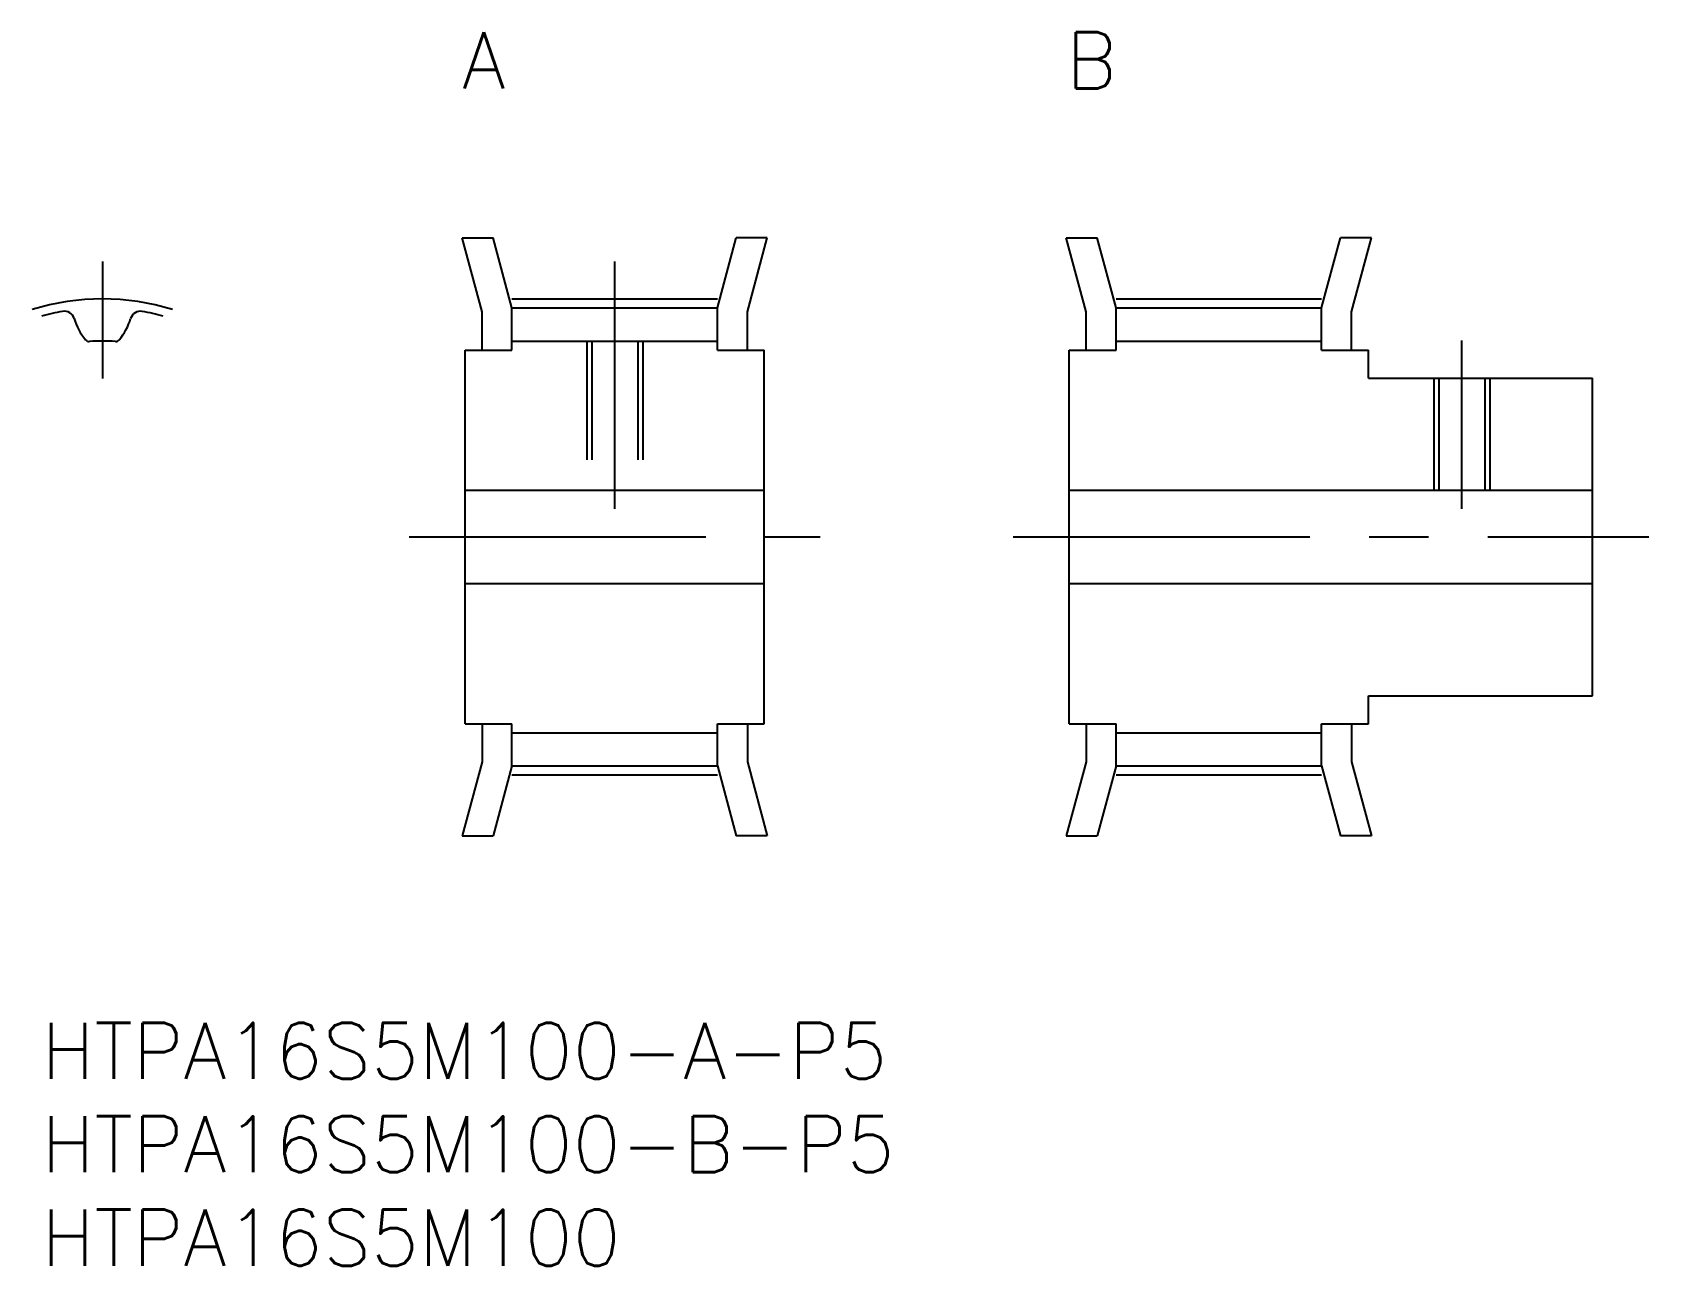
# Model space of a CAD drawing. Extents: x -0.5 to 86, y -13 to 53.
import ezdxf

# ---------------------------------------------------------------- set-up
doc = ezdxf.new("R2010")
doc.units = 0
doc.header["$LTSCALE"] = 0.5
doc.linetypes.add('CENTER', pattern=[50.8, 31.75, -6.35, 6.35, -6.35])
doc.linetypes.add('DASHED', pattern=[19.05, 12.7, -6.35])
for name, color, linetype in [('MSM_CENTER', 1, 'CENTER'), ('MSM_CONTINUOUS', 7, 'CONTINUOUS'), ('MSM_DASHED', 4, 'DASHED'), ('MSM_PART_NUMBER', 7, 'CONTINUOUS')]:
    doc.layers.add(name, color=color, linetype=linetype)
doc.styles.get("Standard").update_dxf_attribs({"font": 'txt.shx', "height": 3, "bigfont": 'bigfont.shx'})

# ---------------------------------------------------------------- blocks, each defined once
blk = doc.blocks.new('*U3')
at = {"layer": 'MSM_PART_NUMBER'}
blk.add_text('HTPA16S5M100-A-P5', height=3, dxfattribs=at).set_placement((0, -3))
blk = doc.blocks.new('*U4')
at = {"layer": 'MSM_PART_NUMBER'}
blk.add_text('HTPA16S5M100-B-P5', height=3, dxfattribs=at).set_placement((0, -8))
blk = doc.blocks.new('*U5')
at = {"layer": 'MSM_PART_NUMBER'}
blk.add_text('HTPA16S5M100', height=3, dxfattribs=at).set_placement((0, -13))
blk = doc.blocks.new('*U6')
at = {"layer": 'MSM_PART_NUMBER'}
blk.add_text('A', height=3, dxfattribs=at).set_placement((22.5, 50))
blk = doc.blocks.new('*U7')
at = {"layer": 'MSM_PART_NUMBER'}
blk.add_text('B', height=3, dxfattribs=at).set_placement((54.823, 50))

msp = doc.modelspace()

# ---------------------------------------------------------------- linework, layer by layer
at = {"layer": 'MSM_CENTER'}
for p, q in [((3.25, 40.73), (3.25, 34.48)), ((30.661, 27.5), (30.661, 40.73)), ((25.161, 38.73), (36.161, 38.73)), ((57.484, 38.73), (68.484, 38.73)), ((75.984, 27.5), (75.984, 36.5)), ((19.661, 26), (41.661, 26)), ((51.984, 26), (85.984, 26)), ((25.161, 13.27), (36.161, 13.27)), ((57.484, 13.27), (68.484, 13.27))]:
    msp.add_line(p, q, dxfattribs=at)
msp.add_arc((3.25, 26), 12.73, 72.86766, 107.13234, dxfattribs=at)
at = {"layer": 'MSM_CONTINUOUS'}
for p, q in [((22.5, 42), (24.156, 42)), ((23.561, 38.039), (22.5, 42)), ((25.161, 38.25), (24.156, 42)), ((36.161, 38.25), (37.166, 42)), ((38.823, 42), (37.166, 42)), ((37.761, 38.039), (38.823, 42)), ((55.884, 38.039), (54.823, 42)), ((54.823, 42), (56.479, 42)), ((57.484, 38.25), (56.479, 42)), ((68.484, 38.25), (69.489, 42)), ((71.145, 42), (69.489, 42)), ((70.084, 38.039), (71.145, 42)), ((25.161, 36), (25.161, 38.25)), ((25.161, 38.25), (36.161, 38.25)), ((36.161, 36), (36.161, 38.25)), ((57.484, 36), (57.484, 38.25)), ((57.484, 38.25), (68.484, 38.25)), ((68.484, 36), (68.484, 38.25)), ((23.561, 36), (23.561, 38.039)), ((37.761, 36), (37.761, 38.039)), ((55.884, 36), (55.884, 38.039)), ((70.084, 36), (70.084, 38.039)), ((25.161, 36.48), (36.161, 36.48)), ((57.484, 36.48), (68.484, 36.48)), ((22.661, 16), (22.661, 36)), ((22.661, 36), (25.161, 36)), ((36.161, 36), (38.661, 36)), ((38.661, 16), (38.661, 36)), ((54.984, 36), (57.484, 36)), ((54.984, 16), (54.984, 36)), ((68.484, 36), (70.984, 36)), ((70.984, 34.5), (70.984, 36)), ((70.984, 34.5), (82.984, 34.5)), ((82.984, 17.5), (82.984, 34.5)), ((22.661, 28.5), (38.661, 28.5)), ((54.984, 28.5), (82.984, 28.5)), ((22.661, 23.5), (38.661, 23.5)), ((54.984, 23.5), (82.984, 23.5)), ((70.984, 17.5), (82.984, 17.5)), ((70.984, 16), (70.984, 17.5)), ((22.661, 16), (25.161, 16)), ((23.561, 16), (23.561, 13.961)), ((25.161, 13.75), (25.161, 16)), ((36.161, 13.75), (36.161, 16)), ((36.161, 16), (38.661, 16)), ((37.761, 16), (37.761, 13.961)), ((54.984, 16), (57.484, 16)), ((55.884, 16), (55.884, 13.961)), ((57.484, 13.75), (57.484, 16)), ((68.484, 13.75), (68.484, 16)), ((68.484, 16), (70.984, 16)), ((70.084, 16), (70.084, 13.961)), ((25.161, 15.52), (36.161, 15.52)), ((57.484, 15.52), (68.484, 15.52)), ((23.561, 13.961), (22.5, 10)), ((37.761, 13.961), (38.823, 10)), ((55.884, 13.961), (54.823, 10)), ((70.084, 13.961), (71.145, 10)), ((25.161, 13.75), (24.156, 10)), ((25.161, 13.75), (36.161, 13.75)), ((36.161, 13.75), (37.166, 10)), ((57.484, 13.75), (56.479, 10)), ((57.484, 13.75), (68.484, 13.75)), ((68.484, 13.75), (69.489, 10)), ((22.5, 10), (24.156, 10)), ((38.823, 10), (37.166, 10)), ((54.823, 10), (56.479, 10)), ((71.145, 10), (69.489, 10))]:
    msp.add_line(p, q, dxfattribs=at)
for centre, radius, start, end in [((3.25, 26), 12.25, 100.02667, 105.38514), ((1.214, 37.522), 0.55, 16.86086, 100.01933), ((5.286, 37.522), 0.55, 79.98067, 163.13914), ((3.25, 26), 12.25, 74.61486, 79.98067), ((4.875, 38.631), 3.275, 196.86086, 219.50754), ((1.625, 38.631), 3.275, 320.49246, 343.13914), ((2.541, 36.707), 0.25, 219.50754, 273.78818), ((3.25, 26), 10.48, 86.21182, 93.78818), ((3.959, 36.707), 0.25, 266.21182, 320.49246)]:
    msp.add_arc(centre, radius, start, end, dxfattribs=at)
at = {"layer": 'MSM_DASHED'}
for p, q in [((29.161, 36.48), (29.161, 28.5)), ((29.432, 36.48), (29.432, 28.5)), ((31.891, 36.48), (31.891, 28.5)), ((32.161, 36.48), (32.161, 28.5)), ((74.484, 34.5), (74.484, 28.5)), ((74.754, 34.5), (74.754, 28.5)), ((77.213, 34.5), (77.213, 28.5)), ((77.484, 34.5), (77.484, 28.5))]:
    msp.add_line(p, q, dxfattribs=at)

# ---------------------------------------------------------------- block references
at = {"layer": 'MSM_CONTINUOUS'}
for name in ['*U6', '*U7', '*U3', '*U4', '*U5']:
    msp.add_blockref(name, (0, 0), dxfattribs=at)

doc.saveas('drawing.dxf')
